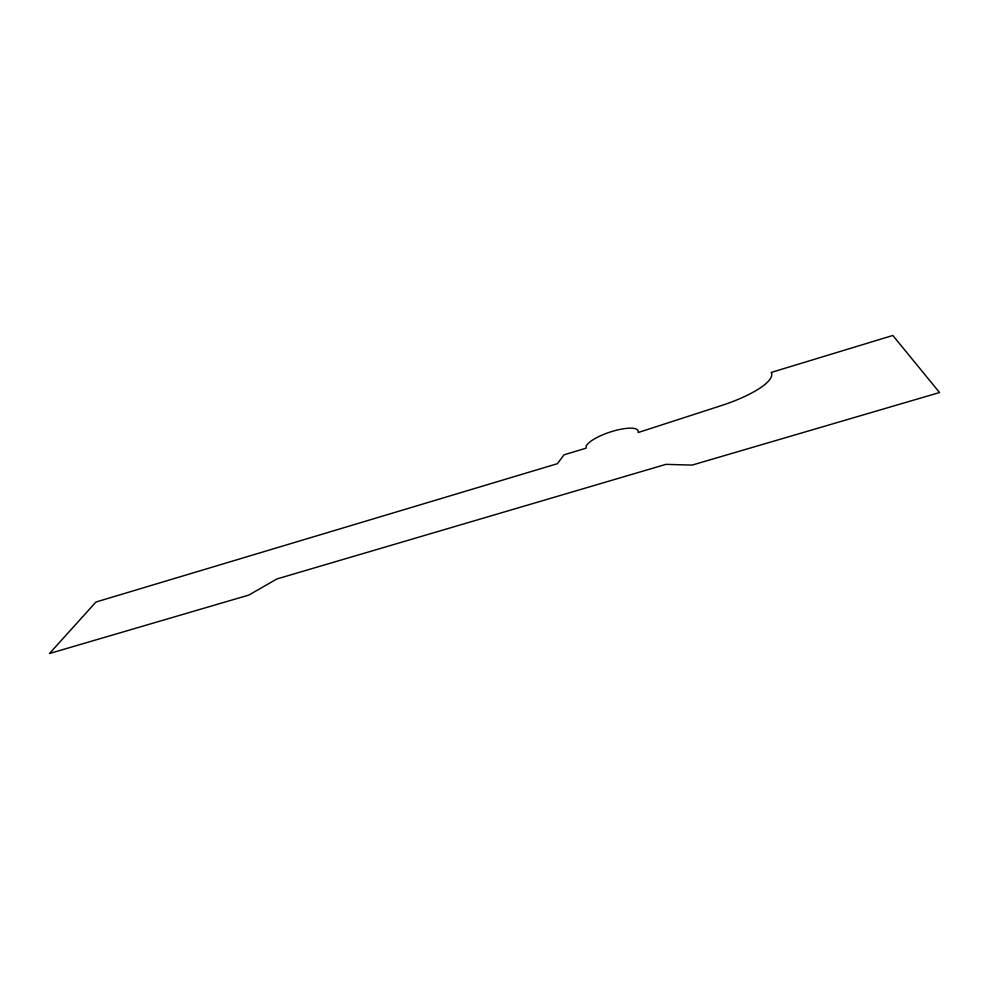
<?xml version="1.0" encoding="UTF-8"?>
<svg xmlns="http://www.w3.org/2000/svg" width="989" height="989" viewBox="0 0 989 989"><rect width="100%" height="100%" fill="white"/><g stroke="black" fill="none" stroke-linecap="round" stroke-linejoin="round"><path stroke-width="1.48" d="M586.316 445.854L586.094 448.178L564.027 454.816L557.388 463.693L95.97 602.017L49.45 653.531L248.758 595.094L276.92 578.948L665.968 464.348L692.065 465.102L939.55 392.534L892.844 335.469L771.173 372.457A60.564 15.948 -17.2 0 1 721.228 405.626L638.189 432.527L638.165 431.105A27.432 7.591 -18.4 0 0 613.773 430.944A27.432 7.591 -18.4 0 0 586.316 445.854"/></g></svg>
